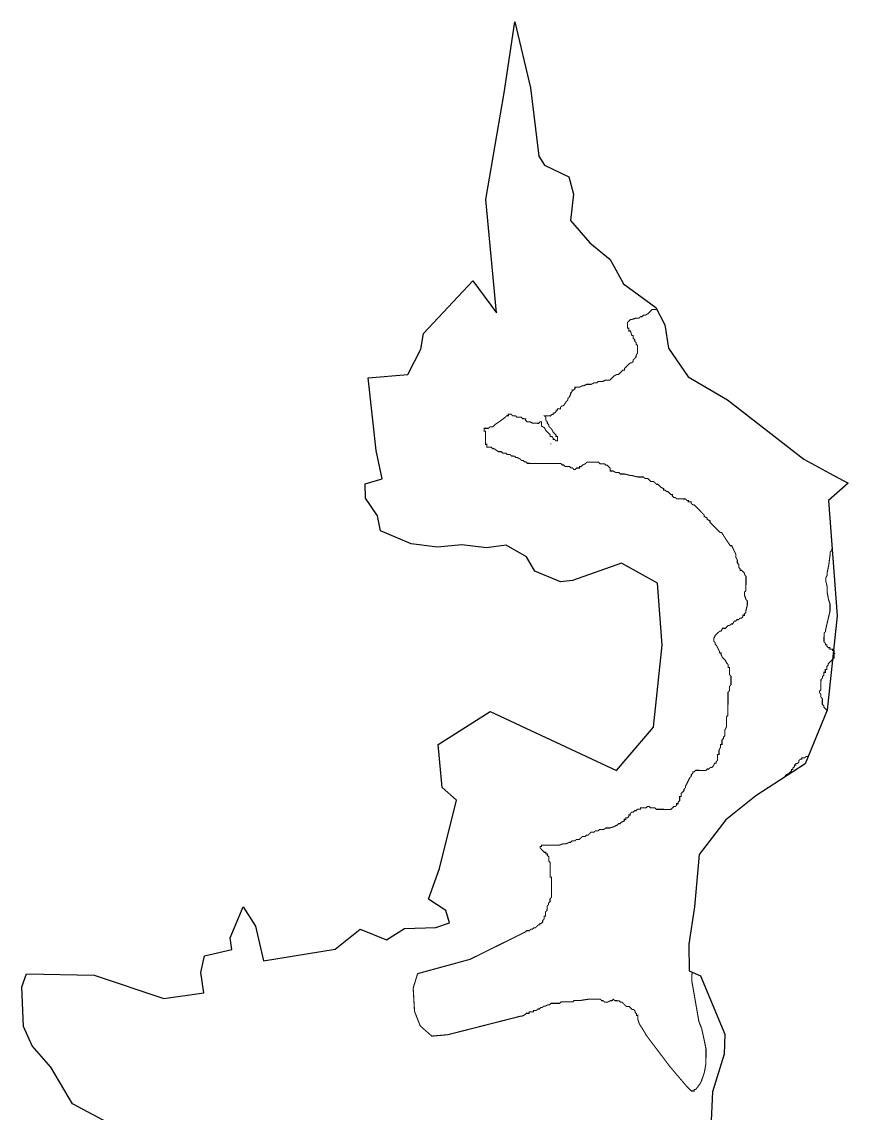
# Model space of a CAD drawing. Header units: metres. Extents: x 319409 to 322474, y 1847761 to 1853758.
# Drawn here: x 320177 to 322474, y 1850724 to 1853758 of the extents above; entities that cross this region are included whole.
import ezdxf

# ---------------------------------------------------------------- set-up
doc = ezdxf.new("R2010")
doc.units = ezdxf.units.M
doc.layers.add('HAZARDS LINE', color=1, linetype='Continuous')
doc.layers.add('village', color=3, linetype='Continuous')

msp = doc.modelspace()

# ---------------------------------------------------------------- linework, layer by layer
at = {"layer": 'HAZARDS LINE', "lineweight": 18}
msp.add_lwpolyline([(321941.5, 1852958.1, 3.02, 3.02, 0), (321929, 1852958.2, 3.02, 3.02, 0), (321925, 1852954.2, 3.02, 3.02, 0), (321921, 1852950.2, 3.02, 3.02, 0), (321916.9, 1852946.2, 3.02, 3.02, 0), (321908.8, 1852942.2, 3.02, 3.02, 0), (321904.8, 1852942.2, 3.02, 3.02, 0), (321900.8, 1852938.2, 3.02, 3.02, 0), (321896.7, 1852938.3, 3.02, 3.02, 0), (321892.7, 1852934.3, 3.02, 3.02, 0), (321884.6, 1852934.3, 3.02, 3.02, 0), (321872.5, 1852930.4, 3.02, 3.02, 0), (321868.5, 1852930.4, 3.02, 3.02, 0), (321864.5, 1852926.4, 3.02, 3.02, 0), (321860.4, 1852922.4, 3.02, 3.02, 0), (321860.3, 1852906.3, 3.02, 3.02, 0), (321864.3, 1852906.3, 3.02, 3.02, 0), (321864.3, 1852898.2, 3.02, 3.02, 0), (321868.3, 1852898.2, 3.02, 3.02, 0), (321872.3, 1852886.1, 3.02, 3.02, 0), (321876.3, 1852886.1, 3.02, 3.02, 0), (321876.2, 1852878, 3.02, 3.02, 0), (321880.2, 1852874, 3.02, 3.02, 0), (321880.2, 1852869.9, 3.02, 3.02, 0), (321884.2, 1852865.9, 3.02, 3.02, 0), (321884.2, 1852861.9, 3.02, 3.02, 0), (321888.2, 1852857.8, 3.02, 3.02, 0), (321888.1, 1852837.7, 3.02, 3.02, 0), (321884, 1852829.7, 3.02, 3.02, 0), (321884, 1852825.6, 3.02, 3.02, 0), (321879.9, 1852821.6, 3.02, 3.02, 0), (321875.9, 1852817.6, 3.02, 3.02, 0), (321875.9, 1852813.6, 3.02, 3.02, 0), (321871.8, 1852809.6, 3.02, 3.02, 0), (321867.8, 1852809.6, 3.02, 3.02, 0), (321863.7, 1852805.6, 3.02, 3.02, 0), (321859.7, 1852801.6, 3.02, 3.02, 0), (321851.6, 1852793.6, 3.02, 3.02, 0), (321851.6, 1852789.6, 3.02, 3.02, 0), (321847.5, 1852789.6, 3.02, 3.02, 0), (321843.5, 1852785.6, 3.02, 3.02, 0), (321839.4, 1852781.6, 3.02, 3.02, 0), (321835.4, 1852777.6, 3.02, 3.02, 0), (321831.4, 1852777.7, 3.02, 3.02, 0), (321823.3, 1852773.7, 3.02, 3.02, 0), (321819.2, 1852769.7, 3.02, 3.02, 0), (321811.1, 1852761.7, 3.02, 3.02, 0), (321799.1, 1852761.8, 3.02, 3.02, 0), (321791, 1852757.8, 3.02, 3.02, 0), (321778.9, 1852757.9, 3.02, 3.02, 0), (321774.9, 1852753.9, 3.02, 3.02, 0), (321766.8, 1852753.9, 3.02, 3.02, 0), (321758.8, 1852749.9, 3.02, 3.02, 0), (321746.7, 1852750, 3.02, 3.02, 0), (321738.6, 1852746, 3.02, 3.02, 0), (321734.6, 1852746.1, 3.02, 3.02, 0), (321726.5, 1852742.1, 3.02, 3.02, 0), (321714.4, 1852742.2, 3.02, 3.02, 0), (321714.4, 1852738.1, 3.02, 3.02, 0), (321710.4, 1852734.1, 3.02, 3.02, 0), (321706.4, 1852734.2, 3.02, 3.02, 0), (321706.3, 1852730.1, 3.02, 3.02, 0), (321702.3, 1852726.1, 3.02, 3.02, 0), (321702.3, 1852722.1, 3.02, 3.02, 0), (321698.2, 1852714.1, 3.02, 3.02, 0), (321694.1, 1852710.1, 3.02, 3.02, 0), (321694.1, 1852706.1, 3.02, 3.02, 0), (321690.1, 1852702.1, 3.02, 3.02, 0), (321681.9, 1852690, 3.02, 3.02, 0), (321677.9, 1852690.1, 3.02, 3.02, 0), (321673.9, 1852686.1, 3.02, 3.02, 0), (321673.8, 1852682, 3.02, 3.02, 0), (321665.8, 1852682.1, 3.02, 3.02, 0), (321665.8, 1852678.1, 3.02, 3.02, 0), (321661.7, 1852678.1, 3.02, 3.02, 0), (321661.7, 1852674.1, 3.02, 3.02, 0), (321657.7, 1852670.1, 3.02, 3.02, 0), (321653.6, 1852670.1, 3.02, 3.02, 0), (321653.6, 1852666.1, 3.02, 3.02, 0), (321649.6, 1852666.1, 3.02, 3.02, 0), (321645.6, 1852662.1, 3.02, 3.02, 0), (321629.5, 1852662.2, 3.02, 3.02, 0), (321633.5, 1852658.1, 3.02, 3.02, 0), (321633.4, 1852654.1, 3.03, 3.03, 0), (321633.5, 1852649.7, 3.03, 3.03, 0), (321637.5, 1852645.7, 3.03, 3.03, 0), (321637.5, 1852641.6, 3.03, 3.03, 0), (321641.5, 1852637.6, 3.03, 3.03, 0), (321641.5, 1852633.5, 3.03, 3.03, 0), (321649.5, 1852625.4, 3.03, 3.03, 0), (321653.5, 1852617.3, 3.03, 3.03, 0), (321661.5, 1852609.2, 3.03, 3.03, 0), (321661.5, 1852605.2, 3.03, 3.03, 0), (321665.5, 1852605.2, 3.03, 3.03, 0), (321665.5, 1852593.1, 3.03, 3.03, 0), (321661.4, 1852593.1, 3.03, 3.03, 0), (321657.4, 1852597.2, 3.03, 3.03, 0), (321653.4, 1852597.2, 3.03, 3.03, 0), (321653.4, 1852601.2, 3.03, 3.03, 0), (321649.4, 1852605.3, 3.03, 3.03, 0), (321645.4, 1852605.3, 3.03, 3.03, 0), (321645.4, 1852609.3, 3.03, 3.03, 0), (321637.4, 1852617.4, 3.03, 3.03, 0), (321633.3, 1852621.5, 3.03, 3.03, 0), (321629.4, 1852629.6, 3.03, 3.03, 0), (321621.3, 1852633.6, 3.03, 3.03, 0), (321621.4, 1852645.7, 3.03, 3.03, 0), (321617.3, 1852645.8, 3.03, 3.03, 0), (321613.3, 1852641.7, 3.03, 3.03, 0), (321597.1, 1852641.8, 3.03, 3.03, 0), (321589.1, 1852645.9, 3.03, 3.03, 0), (321581, 1852645.9, 3.03, 3.03, 0), (321577, 1852650, 3.03, 3.03, 0), (321577.1, 1852654.4, 3.02, 3.02, 0), (321569, 1852654.5, 3.02, 3.02, 0), (321565, 1852658.5, 3.02, 3.02, 0), (321553, 1852658.6, 3.02, 3.02, 0), (321549, 1852662.7, 3.02, 3.02, 0), (321540.9, 1852662.7, 3.02, 3.02, 0), (321536.9, 1852666.8, 3.02, 3.02, 0), (321528.9, 1852666.8, 3.02, 3.02, 0), (321528.9, 1852662.8, 3.02, 3.02, 0), (321524.8, 1852662.8, 3.02, 3.02, 0), (321520.8, 1852658.8, 3.02, 3.02, 0), (321506, 1852647.6, 3.03, 3.03, 0), (321493.9, 1852639.6, 3.03, 3.03, 0), (321489.8, 1852635.6, 3.03, 3.03, 0), (321485.8, 1852631.6, 3.03, 3.03, 0), (321477.7, 1852631.6, 3.03, 3.03, 0), (321473.6, 1852627.6, 3.03, 3.03, 0), (321461.5, 1852627.7, 3.03, 3.03, 0), (321461.5, 1852619.6, 3.03, 3.03, 0), (321465.5, 1852619.6, 3.03, 3.03, 0), (321465.4, 1852583.3, 3.03, 3.03, 0), (321469.4, 1852583.3, 3.03, 3.03, 0), (321469.4, 1852575.2, 3.03, 3.03, 0), (321481.5, 1852575.1, 3.03, 3.03, 0), (321485.5, 1852571.1, 3.03, 3.03, 0), (321489.5, 1852571.1, 3.03, 3.03, 0), (321501.6, 1852562.9, 3.03, 3.03, 0), (321509.6, 1852562.9, 3.03, 3.03, 0), (321513.6, 1852558.8, 3.03, 3.03, 0), (321521.7, 1852558.8, 3.03, 3.03, 0), (321525.7, 1852554.8, 3.03, 3.03, 0), (321533.8, 1852554.7, 3.03, 3.03, 0), (321537.8, 1852550.7, 3.03, 3.03, 0), (321545.9, 1852550.6, 3.03, 3.03, 0), (321549.9, 1852546.6, 3.03, 3.03, 0), (321553.9, 1852546.6, 3.03, 3.03, 0), (321562, 1852542.5, 3.03, 3.03, 0), (321566, 1852538.4, 3.03, 3.03, 0), (321570, 1852538.4, 3.03, 3.03, 0), (321574, 1852534.4, 3.03, 3.03, 0), (321578.1, 1852534.3, 3.03, 3.03, 0), (321582.1, 1852530.3, 3.03, 3.03, 0), (321674.9, 1852529.8, 3.03, 3.03, 0), (321678.9, 1852525.8, 3.03, 3.03, 0), (321682.9, 1852525.8, 3.03, 3.03, 0), (321686.9, 1852521.7, 3.03, 3.03, 0), (321699, 1852521.6, 3.03, 3.03, 0), (321703, 1852517.6, 3.03, 3.03, 0), (321707.1, 1852517.6, 3.03, 3.03, 0), (321711.1, 1852513.5, 3.03, 3.03, 0), (321715.1, 1852513.5, 3.03, 3.03, 0), (321719.2, 1852517.5, 3.03, 3.03, 0), (321727.2, 1852517.5, 3.03, 3.03, 0), (321727.3, 1852521.5, 3.03, 3.03, 0), (321731.3, 1852521.5, 3.03, 3.03, 0), (321735.3, 1852525.5, 3.03, 3.03, 0), (321743.4, 1852529.5, 3.03, 3.03, 0), (321747.5, 1852533.5, 3.03, 3.03, 0), (321779.8, 1852533.4, 3.03, 3.03, 0), (321783.8, 1852529.3, 3.03, 3.03, 0), (321795.9, 1852529.2, 3.03, 3.03, 0), (321799.9, 1852525.2, 3.03, 3.03, 0), (321803.9, 1852525.2, 3.03, 3.03, 0), (321807.9, 1852521.1, 3.03, 3.03, 0), (321811.9, 1852517.1, 3.03, 3.03, 0), (321811.9, 1852509, 3.03, 3.03, 0), (321820, 1852509, 3.03, 3.03, 0), (321828, 1852504.9, 3.03, 3.03, 0), (321836.1, 1852504.8, 3.03, 3.03, 0), (321840.1, 1852500.8, 3.03, 3.03, 0), (321852.2, 1852500.7, 3.03, 3.03, 0), (321868.3, 1852496.6, 3.03, 3.03, 0), (321872.4, 1852496.6, 3.03, 3.03, 0), (321888.5, 1852492.5, 3.03, 3.03, 0), (321904.6, 1852492.4, 3.03, 3.03, 0), (321908.6, 1852488.4, 3.03, 3.03, 0), (321916.7, 1852488.3, 3.03, 3.03, 0), (321924.7, 1852480.2, 3.03, 3.03, 0), (321932.8, 1852480.2, 3.03, 3.03, 0), (321936.8, 1852476.1, 3.03, 3.03, 0), (321940.8, 1852472.1, 3.03, 3.03, 0), (321944.8, 1852472, 3.03, 3.03, 0), (321948.9, 1852468, 3.03, 3.03, 0), (321952.9, 1852463.9, 3.03, 3.03, 0), (321960.9, 1852459.9, 3.03, 3.03, 0), (321960.9, 1852455.8, 3.03, 3.03, 0), (321964.9, 1852455.8, 3.03, 3.03, 0), (321969, 1852451.8, 3.03, 3.03, 0), (321973, 1852451.7, 3.03, 3.03, 0), (321977, 1852447.7, 3.03, 3.03, 0), (321981, 1852443.6, 3.03, 3.03, 0), (321985, 1852443.6, 3.03, 3.03, 0), (321985, 1852439.6, 3.03, 3.03, 0), (321989, 1852435.5, 3.03, 3.03, 0), (321993.1, 1852435.5, 3.03, 3.03, 0), (321997.1, 1852431.5, 3.03, 3.03, 0), (322021.3, 1852431.3, 3.03, 3.03, 0), (322025.3, 1852427.3, 3.03, 3.03, 0), (322029.3, 1852427.3, 3.03, 3.03, 0), (322029.3, 1852423.2, 3.03, 3.03, 0), (322037.4, 1852423.2, 3.03, 3.03, 0), (322037.4, 1852419.2, 3.03, 3.03, 0), (322041.4, 1852415.1, 3.03, 3.03, 0), (322045.4, 1852415.1, 3.03, 3.03, 0), (322049.4, 1852411, 3.03, 3.03, 0), (322057.5, 1852402.9, 3.03, 3.03, 0), (322061.5, 1852398.9, 3.03, 3.03, 0), (322065.5, 1852394.8, 3.03, 3.03, 0), (322069.5, 1852390.8, 3.03, 3.03, 0), (322073.5, 1852386.7, 3.03, 3.03, 0), (322073.5, 1852382.7, 3.03, 3.03, 0), (322081.5, 1852378.6, 3.03, 3.03, 0), (322081.5, 1852374.6, 3.03, 3.03, 0), (322089.6, 1852370.5, 3.03, 3.03, 0), (322089.6, 1852366.5, 3.03, 3.03, 0), (322097.6, 1852358.3, 3.03, 3.03, 0), (322101.6, 1852354.3, 3.03, 3.03, 0), (322105.6, 1852350.2, 3.03, 3.03, 0), (322109.6, 1852346.2, 3.03, 3.03, 0), (322117.7, 1852338.1, 3.03, 3.03, 0), (322121.7, 1852338.1, 3.03, 3.03, 0), (322145.7, 1852301.6, 3.03, 3.03, 0), (322149.8, 1852301.6, 3.03, 3.03, 0), (322157.7, 1852285.4, 3.03, 3.03, 0), (322161.7, 1852277.4, 3.03, 3.03, 0), (322161.7, 1852269.3, 3.03, 3.03, 0), (322165.7, 1852261.2, 3.03, 3.03, 0), (322165.7, 1852253.1, 3.03, 3.03, 0), (322169.7, 1852249.1, 3.03, 3.03, 0), (322169.6, 1852241, 3.03, 3.03, 0), (322173.6, 1852236.9, 3.03, 3.03, 0), (322173.6, 1852232.9, 3.03, 3.03, 0), (322177.7, 1852232.9, 3.03, 3.03, 0), (322181.7, 1852228.8, 3.03, 3.03, 0), (322185.7, 1852224.8, 3.03, 3.03, 0), (322185.7, 1852220.8, 3.03, 3.03, 0), (322189.7, 1852216.7, 3.03, 3.03, 0), (322189.5, 1852176.4, 3.03, 3.03, 0), (322185.4, 1852172.3, 3.03, 3.03, 0), (322185.4, 1852164.3, 3.03, 3.03, 0), (322189.4, 1852152.2, 3.03, 3.03, 0), (322193.4, 1852148.1, 3.03, 3.03, 0), (322193.3, 1852136, 3.03, 3.03, 0), (322189.2, 1852119.9, 3.03, 3.03, 0), (322189.2, 1852115.8, 3.03, 3.03, 0), (322185.1, 1852111.8, 3.03, 3.03, 0), (322185.1, 1852107.8, 3.03, 3.03, 0), (322181.1, 1852107.8, 3.03, 3.03, 0), (322181.1, 1852103.8, 3.03, 3.03, 0), (322177, 1852099.8, 3.03, 3.03, 0), (322173, 1852099.8, 3.03, 3.03, 0), (322168.9, 1852095.8, 3.03, 3.03, 0), (322164.9, 1852095.8, 3.03, 3.03, 0), (322160.8, 1852091.8, 3.03, 3.03, 0), (322156.8, 1852091.8, 3.03, 3.03, 0), (322152.7, 1852083.7, 3.03, 3.03, 0), (322148.7, 1852083.8, 3.03, 3.03, 0), (322144.6, 1852079.7, 3.03, 3.03, 0), (322140.6, 1852079.8, 3.03, 3.03, 0), (322132.5, 1852071.7, 3.03, 3.03, 0), (322124.4, 1852071.8, 3.03, 3.03, 0), (322120.4, 1852063.7, 3.03, 3.03, 0), (322116.3, 1852063.7, 3.03, 3.03, 0), (322108.2, 1852055.7, 3.03, 3.03, 0), (322104.2, 1852051.7, 3.03, 3.03, 0), (322100.1, 1852043.6, 3.03, 3.03, 0), (322100.1, 1852035.6, 3.03, 3.03, 0), (322104.1, 1852031.5, 3.03, 3.03, 0), (322104.1, 1852027.5, 3.03, 3.03, 0), (322108.1, 1852023.4, 3.03, 3.03, 0), (322112.1, 1852015.4, 3.03, 3.03, 0), (322116.1, 1852007.3, 3.03, 3.03, 0), (322116, 1852003.2, 3.03, 3.03, 0), (322120.1, 1852003.2, 3.03, 3.03, 0), (322120.1, 1851999.2, 3.03, 3.03, 0), (322124.1, 1851991.1, 3.03, 3.03, 0), (322132.1, 1851983, 3.03, 3.03, 0), (322136.1, 1851974.9, 3.03, 3.03, 0), (322140.1, 1851970.8, 3.03, 3.03, 0), (322140.1, 1851962.8, 3.03, 3.03, 0), (322144.1, 1851962.7, 3.03, 3.03, 0), (322144, 1851942.6, 3.03, 3.03, 0), (322148, 1851938.5, 3.03, 3.03, 0), (322147.9, 1851914.3, 3.03, 3.03, 0), (322143.8, 1851910.3, 3.03, 3.03, 0), (322143.8, 1851898.2, 3.03, 3.03, 0), (322139.7, 1851894.2, 3.03, 3.03, 0), (322139.4, 1851829.6, 3.03, 3.03, 0), (322135.4, 1851825.6, 3.03, 3.03, 0), (322135.2, 1851797.4, 3.03, 3.03, 0), (322131.1, 1851789.3, 3.03, 3.03, 0), (322131.1, 1851773.2, 3.03, 3.03, 0), (322127, 1851769.2, 3.03, 3.03, 0), (322127, 1851765.1, 3.03, 3.03, 0), (322122.9, 1851761.1, 3.03, 3.03, 0), (322122.9, 1851749, 3.03, 3.03, 0), (322118.9, 1851749, 3.03, 3.03, 0), (322118.8, 1851741, 3.03, 3.03, 0), (322114.7, 1851732.9, 3.03, 3.03, 0), (322114.7, 1851720.8, 3.03, 3.03, 0), (322110.7, 1851720.8, 3.03, 3.03, 0), (322110.6, 1851704.7, 3.03, 3.03, 0), (322106.5, 1851700.7, 3.03, 3.03, 0), (322106.5, 1851696.7, 3.03, 3.03, 0), (322102.5, 1851696.7, 3.03, 3.03, 0), (322098.4, 1851688.6, 3.03, 3.03, 0), (322094.3, 1851684.6, 3.03, 3.03, 0), (322090.3, 1851684.6, 3.03, 3.03, 0), (322086.3, 1851680.6, 3.03, 3.03, 0), (322082.2, 1851680.6, 3.03, 3.03, 0), (322078.2, 1851676.6, 3.03, 3.03, 0), (322049.9, 1851676.8, 3.03, 3.03, 0), (322045.9, 1851672.7, 3.03, 3.03, 0), (322041.8, 1851672.8, 3.03, 3.03, 0), (322041.8, 1851668.7, 3.03, 3.03, 0), (322037.8, 1851664.7, 3.03, 3.03, 0), (322037.8, 1851660.7, 3.03, 3.03, 0), (322033.7, 1851656.7, 3.03, 3.03, 0), (322029.6, 1851648.6, 3.03, 3.03, 0), (322021.5, 1851632.5, 3.03, 3.03, 0), (322021.5, 1851628.5, 3.03, 3.03, 0), (322017.4, 1851624.5, 3.03, 3.03, 0), (322017.4, 1851620.4, 3.03, 3.03, 0), (322013.3, 1851616.4, 3.03, 3.03, 0), (322009.3, 1851612.4, 3.03, 3.03, 0), (322009.2, 1851604.3, 3.03, 3.03, 0), (322005.2, 1851604.4, 3.03, 3.03, 0), (322005.2, 1851592.2, 3.03, 3.03, 0), (322001.1, 1851588.2, 3.03, 3.03, 0), (322001.1, 1851584.2, 3.03, 3.03, 0), (321997, 1851584.2, 3.03, 3.03, 0), (321997, 1851580.2, 3.03, 3.03, 0), (321993, 1851576.2, 3.03, 3.03, 0), (321988.9, 1851576.2, 3.03, 3.03, 0), (321984.9, 1851572.2, 3.03, 3.03, 0), (321980.8, 1851568.2, 3.03, 3.03, 0), (321940.5, 1851568.4, 3.03, 3.03, 0), (321936.5, 1851572.4, 3.03, 3.03, 0), (321924.4, 1851572.5, 3.03, 3.03, 0), (321920.4, 1851576.5, 3.03, 3.03, 0), (321916.3, 1851576.5, 3.03, 3.03, 0), (321912.3, 1851572.5, 3.03, 3.03, 0), (321896.1, 1851572.6, 3.03, 3.03, 0), (321896.1, 1851568.6, 3.03, 3.03, 0), (321888.1, 1851568.6, 3.03, 3.03, 0), (321884, 1851564.6, 3.03, 3.03, 0), (321880, 1851564.6, 3.03, 3.03, 0), (321875.9, 1851560.6, 3.03, 3.03, 0), (321871.9, 1851560.6, 3.03, 3.03, 0), (321867.8, 1851556.6, 3.03, 3.03, 0), (321867.8, 1851552.6, 3.03, 3.03, 0), (321863.8, 1851552.6, 3.03, 3.03, 0), (321863.8, 1851548.5, 3.03, 3.03, 0), (321859.7, 1851544.5, 3.03, 3.03, 0), (321855.7, 1851544.6, 3.03, 3.03, 0), (321855.7, 1851540.5, 3.03, 3.03, 0), (321851.6, 1851540.5, 3.03, 3.03, 0), (321851.6, 1851536.5, 3.03, 3.03, 0), (321843.5, 1851532.5, 3.03, 3.03, 0), (321839.5, 1851528.5, 3.03, 3.03, 0), (321835.4, 1851528.5, 3.03, 3.03, 0), (321831.4, 1851524.5, 3.03, 3.03, 0), (321823.3, 1851520.5, 3.03, 3.03, 0), (321811.2, 1851516.5, 3.03, 3.03, 0), (321799.1, 1851516.6, 3.03, 3.03, 0), (321795, 1851512.6, 3.03, 3.03, 0), (321782.9, 1851512.6, 3.03, 3.03, 0), (321778.9, 1851508.6, 3.03, 3.03, 0), (321770.8, 1851508.7, 3.03, 3.03, 0), (321766.7, 1851504.6, 3.03, 3.03, 0), (321758.7, 1851504.7, 3.03, 3.03, 0), (321750.6, 1851496.6, 3.03, 3.03, 0), (321746.5, 1851496.7, 3.03, 3.03, 0), (321742.5, 1851492.7, 3.03, 3.03, 0), (321734.4, 1851492.7, 3.03, 3.03, 0), (321730.4, 1851488.7, 3.03, 3.03, 0), (321726.3, 1851484.7, 3.03, 3.03, 0), (321718.2, 1851484.7, 3.03, 3.03, 0), (321714.2, 1851480.7, 3.03, 3.03, 0), (321706.1, 1851480.7, 3.03, 3.03, 0), (321702.1, 1851476.7, 3.03, 3.03, 0), (321698, 1851476.7, 3.03, 3.03, 0), (321689.9, 1851472.7, 3.03, 3.03, 0), (321681.9, 1851472.8, 3.03, 3.03, 0), (321669.8, 1851468.8, 3.03, 3.03, 0), (321621.3, 1851469, 3.03, 3.03, 0), (321621.3, 1851465, 3.03, 3.03, 0), (321617.3, 1851465, 3.03, 3.03, 0), (321617.3, 1851461, 3.03, 3.03, 0), (321625.3, 1851452.9, 3.03, 3.03, 0), (321629.3, 1851448.8, 3.03, 3.03, 0), (321633.4, 1851448.8, 3.03, 3.03, 0), (321633.3, 1851444.8, 3.03, 3.03, 0), (321637.4, 1851444.7, 3.03, 3.03, 0), (321637.3, 1851440.7, 3.03, 3.03, 0), (321641.4, 1851436.7, 3.03, 3.03, 0), (321641.3, 1851424.6, 3.03, 3.03, 0), (321645.3, 1851420.5, 3.03, 3.03, 0), (321645.1, 1851380.2, 3.03, 3.03, 0), (321649.2, 1851380.1, 3.03, 3.03, 0), (321648.9, 1851323.7, 3.03, 3.03, 0), (321644.8, 1851319.6, 3.03, 3.03, 0), (321644.8, 1851311.6, 3.03, 3.03, 0), (321640.7, 1851307.6, 3.03, 3.03, 0), (321640.7, 1851303.5, 3.03, 3.03, 0), (321636.7, 1851299.5, 3.03, 3.03, 0), (321636.6, 1851287.4, 3.03, 3.03, 0), (321632.6, 1851283.4, 3.03, 3.03, 0), (321632.5, 1851271.3, 3.03, 3.03, 0), (321628.5, 1851271.3, 3.03, 3.03, 0), (321628.4, 1851263.2, 3.03, 3.03, 0), (321624.4, 1851259.2, 3.03, 3.03, 0), (321624.4, 1851255.2, 3.03, 3.03, 0), (321620.3, 1851251.2, 3.03, 3.03, 0), (321616.3, 1851251.2, 3.03, 3.03, 0), (321616.2, 1851247.2, 3.03, 3.03, 0), (321612.2, 1851247.2, 3.03, 3.03, 0), (321608.2, 1851243.2, 3.03, 3.03, 0), (321604.1, 1851239.1, 3.03, 3.03, 0), (321600.1, 1851239.2, 3.03, 3.03, 0), (321596, 1851235.2, 3.03, 3.03, 0), (321592, 1851235.2, 3.03, 3.03, 0), (321587.9, 1851231.2, 3.03, 3.03, 0), (321579.9, 1851231.2, 3.03, 3.03, 0), (321575.8, 1851227.2, 3.03, 3.03, 0), (321422.2, 1851151.3, 3.03, 3.03, 0), (321276.8, 1851111.6, 3.03, 3.03, 0), (321264.5, 1851071.3, 3.03, 3.03, 0), (321268.2, 1851006.8, 3.03, 3.03, 0), (321284.1, 1850966.3, 3.03, 3.03, 0), (321316.3, 1850937.9, 3.03, 3.03, 0), (321360.6, 1850941.8, 3.03, 3.03, 0), (321562.6, 1850993.2, 3.03, 3.03, 0), (321566.6, 1850993.2, 3.03, 3.03, 0), (321574.7, 1850997.2, 3.03, 3.03, 0), (321578.8, 1851001.2, 3.03, 3.03, 0), (321586.8, 1851001.2, 3.03, 3.03, 0), (321586.8, 1851005.2, 3.03, 3.03, 0), (321598.9, 1851005.2, 3.03, 3.03, 0), (321599, 1851009.2, 3.03, 3.03, 0), (321607, 1851009.2, 3.03, 3.03, 0), (321611.1, 1851013.2, 3.03, 3.03, 0), (321615.1, 1851013.2, 3.03, 3.03, 0), (321619.2, 1851017.2, 3.03, 3.03, 0), (321623.2, 1851017.2, 3.03, 3.03, 0), (321627.3, 1851021.2, 3.03, 3.03, 0), (321631.3, 1851021.2, 3.03, 3.03, 0), (321639.4, 1851025.2, 3.03, 3.03, 0), (321643.4, 1851025.1, 3.03, 3.03, 0), (321647.5, 1851029.1, 3.03, 3.03, 0), (321671.7, 1851029, 3.03, 3.03, 0), (321675.7, 1851033, 3.03, 3.03, 0), (321708, 1851032.9, 3.03, 3.03, 0), (321712, 1851036.9, 3.03, 3.03, 0), (321728.2, 1851036.8, 3.03, 3.03, 0), (321752.4, 1851040.7, 3.03, 3.03, 0), (321784.7, 1851040.6, 3.03, 3.03, 0), (321788.7, 1851036.5, 3.03, 3.03, 0), (321792.7, 1851036.5, 3.03, 3.03, 0), (321796.7, 1851032.5, 3.03, 3.03, 0), (321804.8, 1851032.4, 3.03, 3.03, 0), (321812.9, 1851036.4, 3.03, 3.03, 0), (321816.9, 1851036.4, 3.03, 3.03, 0), (321821, 1851040.4, 3.03, 3.03, 0), (321825, 1851036.4, 3.03, 3.03, 0), (321837.1, 1851036.3, 3.03, 3.03, 0), (321841.1, 1851032.2, 3.03, 3.03, 0), (321845.1, 1851032.2, 3.03, 3.03, 0), (321849.2, 1851028.2, 3.03, 3.03, 0), (321857.2, 1851020.1, 3.03, 3.03, 0), (321865.2, 1851020, 3.03, 3.03, 0), (321869.3, 1851016, 3.03, 3.03, 0), (321873.3, 1851011.9, 3.03, 3.03, 0), (321877.3, 1851011.9, 3.03, 3.03, 0), (321881.3, 1851007.8, 3.03, 3.03, 0), (321881.3, 1851003.8, 3.03, 3.03, 0), (321885.3, 1850999.8, 3.03, 3.03, 0), (321885.3, 1850995.7, 3.03, 3.03, 0), (321889.3, 1850995.7, 3.03, 3.03, 0), (321889.3, 1850983.6, 3.03, 3.03, 0), (321893.3, 1850971.5, 3.03, 3.03, 0), (321901.3, 1850959.3, 3.03, 3.03, 0), (321913.3, 1850939.1, 3.03, 3.03, 0), (321977.4, 1850854.1, 3.03, 3.03, 0), (322025.5, 1850797.4, 3.03, 3.03, 0), (322033.6, 1850789.3, 3.03, 3.03, 0), (322037.6, 1850785.2, 3.03, 3.03, 0), (322045.6, 1850785.2, 3.03, 3.03, 0), (322045.7, 1850789.2, 3.03, 3.03, 0), (322049.7, 1850789.2, 3.03, 3.03, 0), (322061.9, 1850805.3, 3.03, 3.03, 0), (322065.9, 1850813.3, 3.03, 3.03, 0), (322070, 1850825.4, 3.03, 3.03, 0), (322074.1, 1850837.5, 3.03, 3.03, 0), (322078.3, 1850861.7, 3.03, 3.03, 0), (322078.5, 1850902, 3.03, 3.03, 0), (322074.5, 1850922.2, 3.03, 3.03, 0), (322066.6, 1850958.5, 3.03, 3.03, 0), (322058.7, 1850978.8, 3.03, 3.03, 0), (322039, 1851091.8, 3.03, 3.03, 0), (322039.1, 1851107.9, 3.03, 3.03, 0), (322040.4, 1851115.8, 3.03, 3.03, 0)], format="xyseb", dxfattribs=at)
at = {"layer": 'HAZARDS LINE', "lineweight": 18, "const_width": 3.03}
for points in [[(321646.9, 1852582.4), (321646.9, 1852586.4)], [(322438.7, 1852001.7), (322434.7, 1852001.7)]]:
    msp.add_lwpolyline(points, close=True, dxfattribs=at)
for points in [[(322415.1, 1851843.1), (322413.8, 1851844.5), (322409.8, 1851848.5), (322405.8, 1851852.6), (322405.8, 1851856.6), (322401.8, 1851860.6), (322401.8, 1851876.8), (322397.8, 1851880.8), (322397.9, 1851888.9), (322393.8, 1851893), (322393.9, 1851897), (322397.9, 1851901), (322398.1, 1851929.3), (322402.1, 1851933.3), (322402.1, 1851937.3), (322406.2, 1851941.3), (322406.2, 1851949.4), (322410.3, 1851949.4), (322410.3, 1851957.4), (322414.3, 1851957.4), (322414.4, 1851965.5), (322418.4, 1851969.5), (322418.4, 1851973.5), (322422.5, 1851977.5), (322430.6, 1851985.6), (322434.7, 1851989.6), (322434.7, 1852001.7), (322434.7, 1852009.8), (322430.7, 1852009.8), (322430.7, 1852013.8), (322422.7, 1852013.9), (322422.7, 1852017.9), (322418.7, 1852017.9), (322414.6, 1852022), (322414.7, 1852026), (322410.6, 1852026), (322410.6, 1852030.1), (322406.6, 1852034.1), (322406.7, 1852058.3), (322410.8, 1852062.3), (322410.8, 1852066.4), (322419.1, 1852102.6), (322423.2, 1852118.7), (322423.3, 1852138.9), (322419.3, 1852151), (322415.4, 1852171.2), (322415.4, 1852187.4), (322411.5, 1852203.5), (322411.5, 1852211.6), (322415.6, 1852219.6), (322415.6, 1852227.7), (322419.8, 1852247.9), (322423.9, 1852280.1), (322424, 1852284.2), (322428, 1852288.2), (322428, 1852292.2), (322428.9, 1852293.9)], [(322297, 1851657.5), (322300, 1851663.4), (322308.1, 1851667.4), (322312.1, 1851671.5), (322316.2, 1851675.5), (322316.2, 1851679.5), (322320.2, 1851679.5), (322320.2, 1851683.5), (322324.3, 1851687.5), (322324.3, 1851691.6), (322328.3, 1851691.6), (322328.4, 1851695.6), (322332.4, 1851695.6), (322336.4, 1851699.6), (322336.5, 1851703.6), (322340.5, 1851707.6), (322344.5, 1851707.6), (322344.6, 1851711.6), (322352.6, 1851711.6), (322356.7, 1851715.6), (322362.9, 1851715.6)]]:
    msp.add_lwpolyline(points, dxfattribs=at)
at = {"layer": 'village', "color": 3}
msp.add_polyline3d([(320432.2, 1850688.9, 0), (320317, 1850749.5, 0), (320257.3, 1850851.3, 0), (320205.5, 1850910.9, 0), (320181.5, 1850965.1, 0), (320176.6, 1851074.6, 0), (320189.8, 1851111.1, 0), (320377.3, 1851107.1, 0), (320571.7, 1851042.5, 0), (320682.7, 1851058.2, 0), (320674.4, 1851114.8, 0), (320684.8, 1851160.8, 0), (320760.7, 1851179, 0), (320755.5, 1851211.1, 0), (320792, 1851297.4, 0), (320826.6, 1851244, 0), (320848.8, 1851147, 0), (321047.8, 1851180, 0), (321117.2, 1851235.3, 0), (321190.6, 1851205.4, 0), (321240.7, 1851237.3, 0), (321327.1, 1851240.2, 0), (321365.9, 1851253.1, 0), (321355.5, 1851286.8, 0), (321307.1, 1851318.5, 0), (321337.2, 1851403.9, 0), (321385.2, 1851593.9, 0), (321345.1, 1851628.7, 0), (321334.3, 1851748.8, 0), (321478.6, 1851840.5, 0), (321829.8, 1851676.1, 0), (321932.3, 1851796.7, 0), (321956.4, 1852024.6, 0), (321943.9, 1852197.5, 0), (321844, 1852252.7, 0), (321707.2, 1852204.7, 0), (321673.8, 1852201.3, 0), (321602.6, 1852231, 0), (321579.3, 1852270.4, 0), (321522.8, 1852303, 0), (321468.4, 1852295.5, 0), (321400.1, 1852304.1, 0), (321332, 1852297.2, 0), (321258.7, 1852306.7, 0), (321173.7, 1852342.9, 0), (321165.1, 1852384.7, 0), (321131.8, 1852434, 0), (321130.9, 1852473.6, 0), (321178, 1852487.1, 0), (321161.8, 1852566.3, 0), (321139.1, 1852768.1, 0), (321250, 1852777.7, 0), (321286, 1852848.2, 0), (321292.8, 1852891.4, 0), (321430.6, 1853037.6, 0), (321496, 1852948.7, 0), (321466.7, 1853264, 0), (321517.6, 1853560.8, 0), (321546.9, 1853757.9, 0), (321590.9, 1853574.6, 0), (321613.8, 1853384.6, 0), (321629.6, 1853359.2, 0), (321697.4, 1853326.5, 0), (321709.9, 1853279.1, 0), (321702.1, 1853205.8, 0), (321755.7, 1853143.7, 0), (321812.2, 1853096.9, 0), (321848.8, 1853029.7, 0), (321938.7, 1852963.4, 0), (321963.7, 1852915.7, 0), (321973.8, 1852850.2, 0), (322029.2, 1852771.3, 0), (322138.4, 1852706.7, 0), (322350.7, 1852541.8, 0), (322421.4, 1852503, 0), (322473.7, 1852475.7, 0), (322419, 1852427.3, 0), (322442.8, 1852106.1, 0), (322415.4, 1851844, 0), (322354.3, 1851694.6, 0), (322216.8, 1851605.6, 0), (322134.1, 1851539.4, 0), (322059.1, 1851442.7, 0), (322046.3, 1851297.5, 0), (322030.9, 1851193.9, 0), (322031.6, 1851119.8, 0), (322063.2, 1851105.6, 0), (322131.2, 1850943, 0), (322129.1, 1850888, 0), (322096.5, 1850782.6, 0), (322091.9, 1850683.2, 0)], dxfattribs=at)
msp.add_polyline3d([(320432.2, 1850688.9, 0), (320317, 1850749.5, 0), (320257.3, 1850851.3, 0), (320205.5, 1850910.9, 0), (320181.5, 1850965.1, 0), (320176.6, 1851074.6, 0), (320189.8, 1851111.1, 0), (320377.3, 1851107.1, 0), (320571.7, 1851042.5, 0), (320682.7, 1851058.2, 0), (320674.4, 1851114.8, 0), (320684.8, 1851160.8, 0), (320760.7, 1851179, 0), (320755.5, 1851211.1, 0), (320792, 1851297.4, 0), (320826.6, 1851244, 0), (320848.8, 1851147, 0), (321047.8, 1851180, 0), (321117.2, 1851235.3, 0), (321190.6, 1851205.4, 0), (321240.7, 1851237.3, 0), (321327.1, 1851240.2, 0), (321365.9, 1851253.1, 0), (321355.5, 1851286.8, 0), (321307.1, 1851318.5, 0), (321337.2, 1851403.9, 0), (321385.2, 1851593.9, 0), (321345.1, 1851628.7, 0), (321334.3, 1851748.8, 0), (321478.6, 1851840.5, 0), (321829.8, 1851676.1, 0), (321932.3, 1851796.7, 0), (321956.4, 1852024.6, 0), (321943.9, 1852197.5, 0), (321844, 1852252.7, 0), (321707.2, 1852204.7, 0), (321673.8, 1852201.3, 0), (321602.6, 1852231, 0), (321579.3, 1852270.4, 0), (321522.8, 1852303, 0), (321468.4, 1852295.5, 0), (321400.1, 1852304.1, 0), (321332, 1852297.2, 0), (321258.7, 1852306.7, 0), (321173.7, 1852342.9, 0), (321165.1, 1852384.7, 0), (321131.8, 1852434, 0), (321130.9, 1852473.6, 0), (321178, 1852487.1, 0), (321161.8, 1852566.3, 0), (321139.1, 1852768.1, 0), (321250, 1852777.7, 0), (321286, 1852848.2, 0), (321292.8, 1852891.4, 0), (321430.6, 1853037.6, 0), (321496, 1852948.7, 0), (321466.7, 1853264, 0), (321517.6, 1853560.8, 0), (321546.9, 1853757.9, 0), (321590.9, 1853574.6, 0), (321613.8, 1853384.6, 0), (321629.6, 1853359.2, 0), (321697.4, 1853326.5, 0), (321709.9, 1853279.1, 0), (321702.1, 1853205.8, 0), (321755.7, 1853143.7, 0), (321812.2, 1853096.9, 0), (321848.8, 1853029.7, 0), (321938.7, 1852963.4, 0), (321963.7, 1852915.7, 0), (321973.8, 1852850.2, 0), (322029.2, 1852771.3, 0), (322138.4, 1852706.7, 0), (322350.7, 1852541.8, 0), (322421.4, 1852503, 0), (322473.7, 1852475.7, 0), (322419, 1852427.3, 0), (322442.8, 1852106.1, 0), (322415.4, 1851844, 0), (322354.3, 1851694.6, 0), (322216.8, 1851605.6, 0), (322134.1, 1851539.4, 0), (322059.1, 1851442.7, 0), (322046.3, 1851297.5, 0), (322030.9, 1851193.9, 0), (322031.6, 1851119.8, 0), (322063.2, 1851105.6, 0), (322131.2, 1850943, 0), (322129.1, 1850888, 0), (322096.5, 1850782.6, 0), (322091.9, 1850683.2, 0)], dxfattribs=at)

doc.saveas('drawing.dxf')
